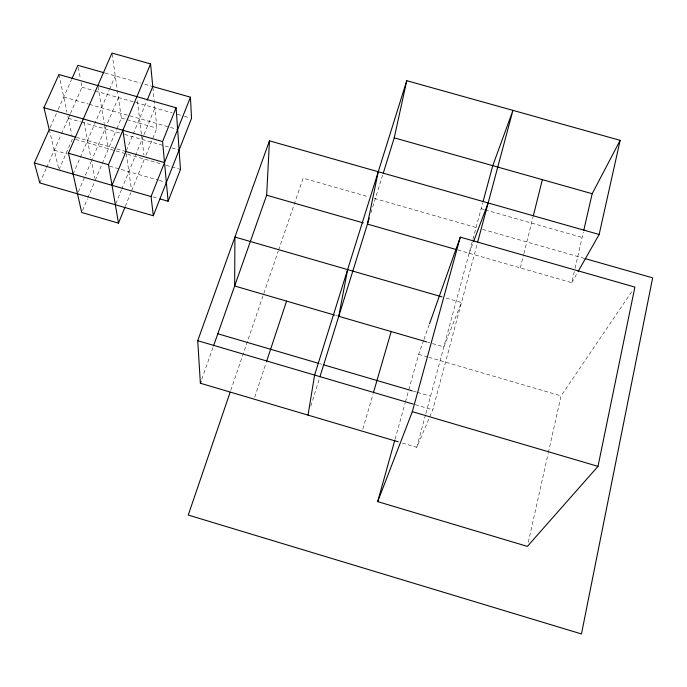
<?xml version="1.0" encoding="UTF-8"?>
<svg xmlns="http://www.w3.org/2000/svg" width="687" height="687" viewBox="0 0 687 687"><rect width="100%" height="100%" fill="white"/><g stroke="black" fill="none" stroke-linecap="round" stroke-linejoin="round"><path stroke-width="0.52" stroke-dasharray="3.44 2.58" d="M528.294 542.283L548.114 453.729M548.346 452.699L561.064 395.884L633.096 289.716M457.825 249.999L571.782 282.658L574.839 269.295M575.079 268.274L583.34 232.24M520.334 267.913L523.64 254.654M523.898 253.64L533.069 216.852M402.359 443.055L416.751 447.314L432.75 409.838L477.156 244.005M416.751 447.314L425.579 414.613M425.854 413.591L482.798 202.571M395.077 439.182L405.175 402.874M405.45 401.861L408.542 390.757M408.825 389.752L418.675 354.32L423.621 340.391M362.839 429.152L373.144 393.668M310.842 406.069L319.592 377.91M370.911 212.876L382.934 174.197M254.74 397.103L266.221 362.496M230.798 390.302L278.252 251.107M278.587 250.111L303.122 178.148L368.077 196.68M201.798 379.198L213.185 346.883M423.973 339.404L429.203 324.676M469.127 253.237L473.231 242.391M125.257 206.452L130.813 192.695M131.612 190.728L144.407 159.083M145.97 155.219L156.902 128.194L154.197 100.791M115.742 203.79L121.307 190.162M121.711 189.191L143.652 135.468M144.055 134.489L154.901 107.919M126.356 150.573L132.754 135.081M133.149 134.111L146.769 101.118M82.517 210.531L87.438 198.809M87.85 197.83L94.411 182.201M95.235 180.243L101.839 164.511M102.251 163.532L116.507 129.577M116.91 128.624L121.341 118.061L117.357 90.341M78.344 191.896L91.079 161.9M118.396 97.554L91.483 160.938L94.84 178.216M73.114 174.103L109.053 90.409M109.465 89.447L115.279 75.913M58.97 169.801L72.599 138.508L71.955 135.485M39.829 182.94L46.184 168.513M46.613 167.551L61.049 134.772M61.478 133.802L70.005 114.446M70.435 113.475L82.002 87.215L80.637 79.924M50.091 127.653L57.768 110.435M58.197 109.482L71.465 79.744M571.782 282.658L577.569 272.464M105.171 73.054L140.629 83.084M144.682 84.235L152.789 86.528M82.002 87.215L94.136 90.658M95.15 90.95L172.205 112.831M177.289 114.282L183.395 116.017M184.417 116.301L189.5 117.752M481.14 208.719L484.223 209.604M485.254 209.896L582.147 237.444M63.745 97.039L88.288 104.029M89.31 104.321L169.406 127.129M170.436 127.421L177.65 129.474M121.341 118.061L156.902 128.194M374.183 198.414L476.495 227.612M482.669 229.372L583.873 258.243M68.296 118.336L80.559 121.839M81.59 122.131L120.5 133.252M124.605 134.42L170.874 147.636M171.905 147.937L179.109 149.989M76.446 137.357L115.845 148.641M116.859 148.933L125.961 151.544M75.673 139.392L161.934 164.107M166.065 165.284L180.492 169.423M54.239 150.238L67.326 153.991M109.671 166.16L158.259 180.123M159.272 180.415L166.374 182.45M152.909 196.86L157.976 198.328M446.103 298.055L461.492 302.503L443.854 346.901L427.64 342.186M335.685 315.41L337.729 316.003M418.675 354.32L427.786 356.982M428.8 357.274L561.064 395.884M319.575 363.638L321.619 364.239M413.359 391.178L416.391 392.062M417.404 392.363L430.543 396.219M415.283 404.695L432.75 409.838M49.232 129.568L58.721 168.77M58.936 74.522L66.991 112.256M67.858 116.309L71.74 134.472M83.943 122.028L90.89 157.873M78.284 67.412L80.439 78.876M98.018 86.579L104.226 123.591M104.398 124.648L108.443 148.778M112.136 54.084L117.202 89.31M126.262 153.656L131.303 188.607M137.409 100.834L141.419 134.205M141.548 135.245L143.909 154.944M152.892 87.55L154.103 99.77"/><path stroke-width="1.03" d="M213.545 345.879L266.659 195.211L269.459 140.835L599.15 234.482L620.155 140.337L406.756 80.697L314.603 375.076L308.025 415.12M347.622 269.605L338.751 316.303L426.627 341.886M394.793 440.187L377.704 501.622L527.367 546.397L597.999 466.361L634.891 287.08L460.29 237.152L429.555 323.697M378.254 171.741L367.425 224.091L456.795 249.707M383.252 173.193L394.235 137.847L406.756 80.697M583.813 230.162L592.168 193.717L620.155 140.337M533.327 215.821L542.352 179.659M477.705 241.953L512.94 110.375L492.759 165.653L483.073 201.549M377.704 501.622L412.337 411.668L460.29 237.152M373.436 392.655L391.178 331.563M319.91 376.905L369.323 217.977M266.556 361.474L286.582 301.112M230.119 392.294L188.264 515.061L581.46 633.955L652.65 277.866L584.877 258.527M398.245 441.835L200.372 383.234L201.085 381.216M200.372 383.234L197.727 340.692L269.459 140.835M473.601 241.403L488.148 202.948M160.002 198.912L168.117 201.248L180.492 169.423L176.095 107.765L58.936 74.522L43.942 107.696L49.232 129.568L34.35 162.939L39.829 182.94L153.304 215.735L191.536 118.327L190.436 97.185L152.789 86.528L150.556 63.925L111.981 53.045L68.442 153.218L81.693 212.481L118.499 223.155L124.854 207.431M153.304 215.735L151.063 196.568L190.436 97.185M168.117 201.248L162.57 141.565L176.095 107.765M112.015 185.318L125.961 151.544L122.887 130.229M147.173 100.147L152.789 86.528M118.499 223.155L108.494 164.717L150.556 63.925M71.895 78.782L77.889 65.334L104.166 72.762M578.093 271.537L599.15 234.482M394.235 137.847L592.168 193.717M43.942 107.696L162.57 141.565M49.232 129.568L75.433 137.074M125.961 151.544L164.528 162.587M266.659 195.211L363.303 222.906M68.442 153.218L108.494 164.717M34.35 162.939L151.063 196.568M441.999 296.87L234.928 237.041L234.653 285.99L334.655 315.11M217.813 333.762L318.553 363.337M323.654 364.84L412.346 390.877M197.727 340.692L413.231 404.093M412.337 411.668L597.999 466.361"/></g></svg>
